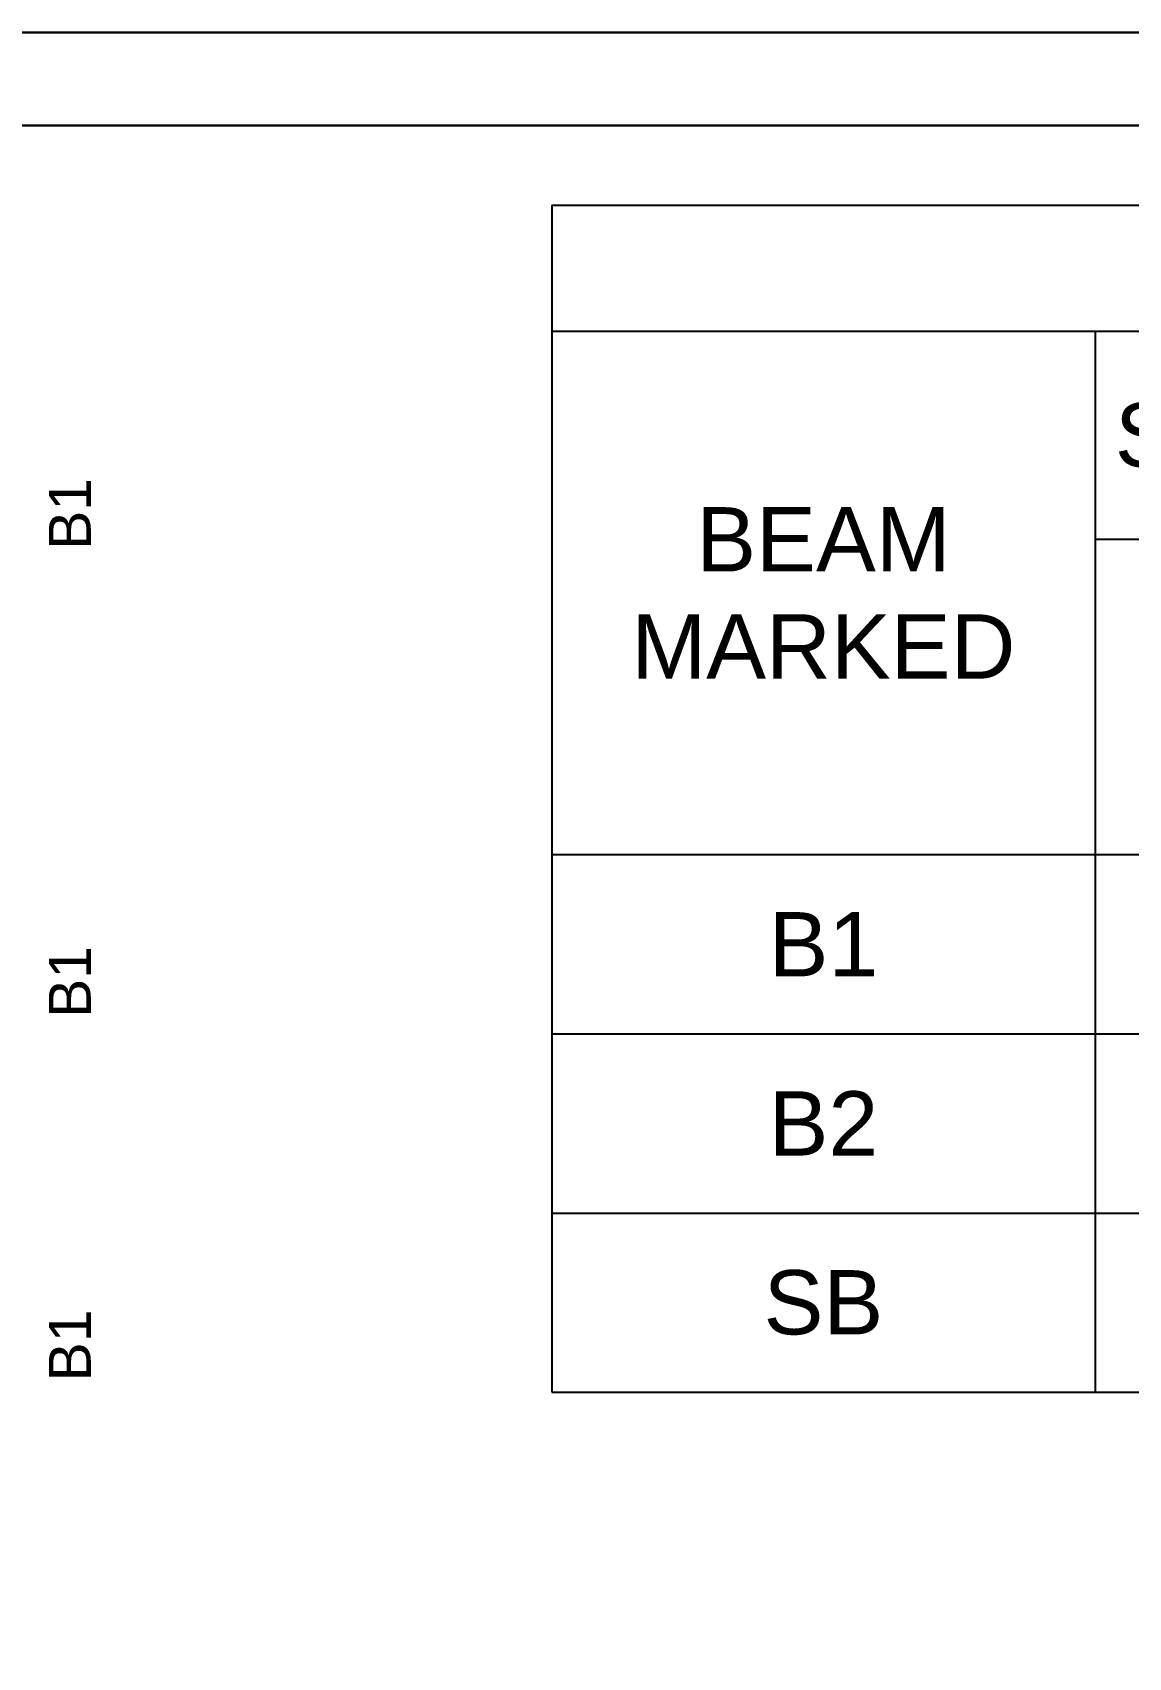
# Model space of a CAD drawing. Header units: inches. Extents: x -605 to 2991212, y -2872845 to 0.
# Drawn here: x 2803374 to 2813814, y -2642373 to -2626902 of the extents above; entities that cross this region are included whole.
import ezdxf
from ezdxf.enums import TextEntityAlignment as Align

# ---------------------------------------------------------------- set-up
doc = ezdxf.new("R2010")
doc.units = ezdxf.units.IN
doc.header["$LTSCALE"] = 600
doc.header["$MEASUREMENT"] = 0
doc.layers.add('rRCC 2', color=40, linetype='Continuous', lineweight=15)
doc.layers.add('rSHEET', color=2, linetype='Continuous', lineweight=30)
doc.layers.add('see level', color=2, linetype='Continuous')
doc.styles.get("Standard").update_dxf_attribs({"font": 'arial.ttf'})

# ---------------------------------------------------------------- blocks, each defined once
blk = doc.blocks.new('*T2474')
at = {"layer": 'see level', "color": 0, "linetype": 'ByBlock', "lineweight": -2}
for p, q in [((0, 0), (39333, 0)), ((0, 0), (0, -6182)), ((39333, 0), (39333, -11302)), ((0, -1200), (39333, -1200)), ((5174, -1200), (5174, -11302)), ((11536, -1200), (11536, -11302)), ((28903, -1200), (28903, -11302)), ((5174, -3181), (39333, -3181)), ((8703, -3181), (8703, -11302)), ((17619, -3181), (17619, -11302)), ((23000, -3181), (23000, -11302)), ((34714, -3181), (34714, -11302)), ((0, -6182), (39333, -6182)), ((0, -6182), (0, -11302)), ((0, -7889), (39333, -7889)), ((0, -9596), (39333, -9596)), ((0, -11302), (39333, -11302))]:
    blk.add_line(p, q, dxfattribs=at)
at = {"layer": 'see level', "color": 0, "linetype": 'ByBlock'}
for s, insert, char_height, width, attachment_point in [('GROUND FLOOR SLAB SCHEDULE', (19667, -600), 661.62, 39015.72, 5), ('EXTRA TOP BAR AT SUPPORT', (34118, -2191), 612, 10112.72, 5), ('SIZE OF BEAM', (8355, -2191), 612, 6044.35, 5), ('REINFORECEMENT', (20220, -2191), 612, 17049.22, 5), ('BEAM MARKED', (2587, -3691), 612, 4856.7, 5), ('BAR AT RIGHT SIDE', (37024, -4682), 612, 4301.57, 5), ('BOTTOM BARS', (20310, -4682), 612, 5062.93, 5), ('BAR AT LEFT SIDE', (31809, -4682), 612, 5493.58, 5), ('B', (6939, -4682), 612, 3211.64, 5), ('D', (10120, -4682), 612, 2515.13, 5), ('TOP BARS', (14578, -4682), 612, 5765.72, 5), ('STIRRUPS', (25951, -4682), 612, 5585.43, 5), ('B1', (2587, -7036), 612, 4856.7, 5), ('230', (6939, -7036), 612, 3211.64, 5), ('425', (10120, -7036), 612, 2515.13, 5), ('3-12#', (14578, -7036), 612, 5765.72, 5), ('3-12#', (20310, -7036), 612, 5062.93, 5), ('8#-150 C/C', (25951, -7036), 612, 5585.43, 5), ('-', (31809, -6341), 612, 5493.58, 2), ('-', (37024, -6341), 612, 4301.57, 2), ('B2', (2587, -8742), 612, 4856.7, 5), ('230', (6939, -8742), 612, 3211.64, 5), ('575', (10120, -8742), 612, 2515.13, 5), ('3-12#', (14578, -8742), 612, 5765.72, 5), ('4-12#', (20310, -8742), 612, 5062.93, 5), ('8#-150 C/C', (25951, -8742), 612, 5585.43, 5), ('-', (31809, -8048), 612, 5493.58, 2), ('-', (37024, -8048), 612, 4301.57, 2), ('SB', (2587, -10449), 612, 4856.7, 5), ('230', (6939, -10449), 612, 3211.64, 5), ('125', (10120, -10449), 612, 2515.13, 5), ('2-12#', (14578, -10449), 612, 5765.72, 5), ('2-12#', (20310, -10449), 612, 5062.93, 5), ('8#-150 C/C', (25951, -10449), 612, 5585.43, 5), ('-', (31809, -9754), 612, 5493.58, 2), ('-', (37024, -9754), 612, 4301.57, 2)]:
    blk.add_mtext(s, dxfattribs=dict(at, insert=insert, char_height=char_height, width=width, attachment_point=attachment_point))

msp = doc.modelspace()

# ---------------------------------------------------------------- linework, layer by layer
at = {"layer": 'rSHEET'}
msp.add_lwpolyline([(2852874.4, -2719745.2), (2852874.4, -2626902.4), (2787227.9, -2626902.4), (2787227.9, -2719745.2)], close=True, dxfattribs=at)
msp.add_lwpolyline([(2851991.8, -2718197.8), (2851991.8, -2628449.8, 0.4142136), (2851328.7, -2627786.7), (2788773.7, -2627786.7, 0.4142136), (2788110.5, -2628449.8), (2788110.5, -2718197.8, 0.4142136), (2788773.7, -2718861), (2851328.7, -2718861, 0.4142136)], format="xyb", close=True, dxfattribs=at)

# ---------------------------------------------------------------- block references
msp.add_blockref('*T2474', (2808321.2, -2628546.6))

# ---------------------------------------------------------------- texts
at = {"layer": 'rRCC 2'}
for p in [(2803730, -2631485.7), (2803730, -2635941.9), (2803730, -2639403)]:
    msp.add_text('B1', height=400, rotation=90, dxfattribs=at).set_placement(p, align=Align.MIDDLE_CENTER)

doc.saveas('drawing.dxf')
